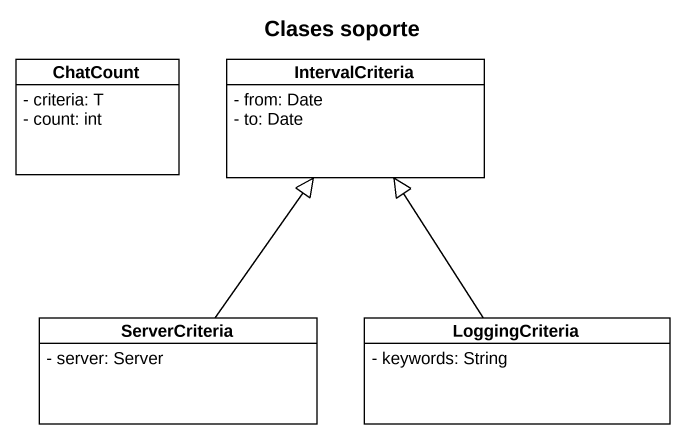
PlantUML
@startuml
title Clases soporte
hide circle
hide empty members
skinparam classAttributeIconSize 0
class ChatCount {
  - criteria: T
  - count: int
}
class IntervalCriteria {
  - from: Date
  - to: Date
}
class ServerCriteria {
  - server: Server
}
class LoggingCriteria {
  - keywords: String
}
ServerCriteria -up-|> IntervalCriteria
LoggingCriteria -up-|> IntervalCriteria
@enduml
